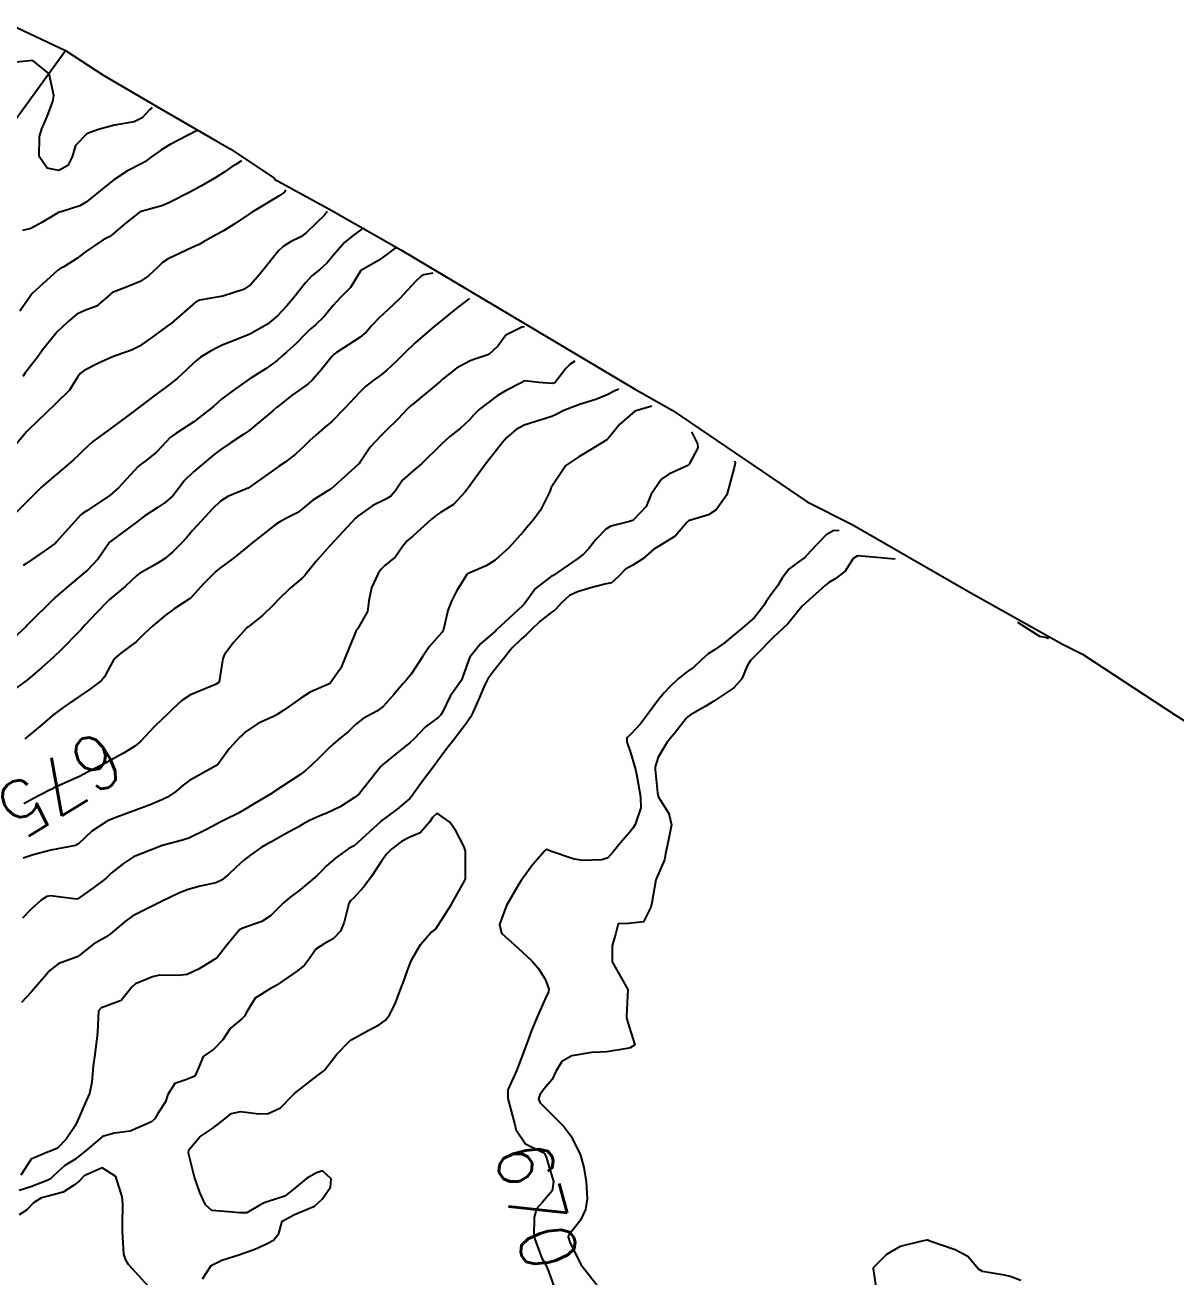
# Model space of a CAD drawing. Header units: metres. Extents: x 292545 to 299085, y 7450245 to 7463078.
# Drawn here: x 295071.3 to 295154.9, y 7462807.5 to 7462898.4 of the extents above; entities that cross this region are included whole.
import ezdxf
from ezdxf.enums import TextEntityAlignment as Align

# ---------------------------------------------------------------- set-up
doc = ezdxf.new("R2010")
doc.units = ezdxf.units.M
for name, color, linetype in [('Area', 45, 'Continuous'), ('Cotas', 45, 'Continuous'), ('Curvas de Nivel 1m', 11, 'Continuous'), ('Curvas de Nivel 5m', 15, 'Continuous'), ('Hidrografia', 140, 'Continuous')]:
    doc.layers.add(name, color=color, linetype=linetype)
doc.styles.add('Style-STANDARD', font='STANDARD.shx')

msp = doc.modelspace()

# ---------------------------------------------------------------- linework, layer by layer
at = {"layer": 'Area'}
msp.add_polyline3d([(295070.343, 7462898.422, 688.402), (295074.256, 7462896.561, 689.302), (295077.032, 7462894.754, 685.613), (295081.167, 7462892.341, 695.473), (295085.179, 7462890.003, 683.293), (295086.192, 7462889.427, 682.993), (295089.364, 7462887.333, 682.239), (295089.42, 7462887.225, 682.279), (295093.544, 7462884.982, 680.772), (295098.603, 7462882.103, 680.183), (295115.5, 7462872.024, 673.823), (295118.3, 7462870.448, 672.273), (295128.104, 7462863.789, 671.023), (295131.359, 7462862.148, 669.202), (295139.978, 7462857.188, 669.012), (295146.626, 7462853.461, 669.382), (295148.093, 7462852.738, 669.332), (295154.847, 7462848.304, 668.883), (295162.902, 7462843.235, 668.934)], dxfattribs=at)
at = {"layer": 'Curvas de Nivel 1m', "flags": 128}
for points, elevation in [([(295083.783, 7462890.77), (295083.75, 7462890.751), (295082.495, 7462890.077), (295081.797, 7462889.735), (295081.21, 7462889.367), (295080.409, 7462888.794), (295080.053, 7462888.525), (295079.778, 7462888.358), (295078.752, 7462887.832), (295077.767, 7462887.191), (295077.304, 7462886.827), (295075.75, 7462885.561), (295075.299, 7462885.303), (295073.93, 7462884.868), (295073.787, 7462884.825), (295073.742, 7462884.809), (295072.539, 7462884.08), (295071.724, 7462883.66), (295071.123, 7462883.505)], 684), ([(295087.033, 7462888.55), (295086.612, 7462888.303), (295086.354, 7462888.147), (295085.773, 7462887.747), (295085.157, 7462887.348), (295084.123, 7462886.746), (295083.889, 7462886.621), (295083.761, 7462886.554), (295083.324, 7462886.322), (295081.75, 7462885.52), (295081.232, 7462885.301), (295079.744, 7462884.894), (295079.681, 7462884.863), (295079.592, 7462884.802), (295078.565, 7462883.977), (295077.719, 7462883.249), (295077.462, 7462883.079), (295076.973, 7462882.831), (295075.704, 7462881.953), (295075.079, 7462881.476), (295074.131, 7462880.866), (295073.836, 7462880.723), (295073.69, 7462880.624), (295071.814, 7462878.898), (295071.75, 7462878.821), (295071.67, 7462878.691), (295070.927, 7462877.634)], 683), ([(295090.243, 7462886.43), (295090.143, 7462886.29), (295089.756, 7462886.011), (295087.987, 7462884.948), (295087.744, 7462884.8), (295087.69, 7462884.764), (295087.616, 7462884.711), (295086.499, 7462883.955), (295085.724, 7462883.47), (295085.246, 7462883.209), (295084.386, 7462882.743), (295083.962, 7462882.496), (295083.709, 7462882.378), (295083.022, 7462882.077), (295081.7, 7462881.443), (295081.293, 7462881.188), (295080.9, 7462880.788), (295080.279, 7462880.199), (295079.678, 7462879.809), (295078.963, 7462879.518), (295077.665, 7462878.992), (295077.568, 7462878.927), (295077.472, 7462878.832), (295076.495, 7462878.001), (295075.651, 7462877.684), (295075.079, 7462877.429), (295074.407, 7462876.862), (295074.011, 7462876.495), (295073.636, 7462876.135), (295072.619, 7462874.885), (295072.209, 7462874.296), (295071.602, 7462873.526), (295071.328, 7462873.172), (295071.144, 7462872.904)], 682), ([(295093.253, 7462884.89), (295093.081, 7462884.647), (295092.403, 7462883.976), (295091.72, 7462883.322), (295091.339, 7462883.044), (295090.594, 7462882.671), (295090.042, 7462882.344), (295089.706, 7462882.027), (295088.647, 7462880.696), (295088.223, 7462880.163), (295087.676, 7462879.557), (295087.162, 7462879.223), (295085.663, 7462878.73), (295083.973, 7462878.434), (295083.658, 7462878.278), (295081.932, 7462876.776), (295081.641, 7462876.555), (295080.619, 7462875.804), (295079.626, 7462875.104), (295079.034, 7462874.809), (295077.989, 7462874.452), (295077.615, 7462874.309), (295076.6, 7462873.849), (295075.6, 7462873.336), (295075.323, 7462873.127), (295075.131, 7462872.855), (295074.528, 7462871.916), (295073.574, 7462870.957), (295073.475, 7462870.871), (295071.554, 7462869.028), (295071.494, 7462868.96), (295071.443, 7462868.901), (295070.575, 7462867.872)], 681), ([(295098.243, 7462882.22), (295098.116, 7462882.177), (295097.706, 7462881.856), (295096.977, 7462881.321), (295095.693, 7462880.61), (295094.93, 7462879.365), (295094.22, 7462878.632), (295093.657, 7462878.041), (295093.036, 7462877.259), (295092.403, 7462876.652), (295091.988, 7462876.308), (295091.636, 7462875.961), (295090.995, 7462875.301), (295090.294, 7462874.673), (295089.938, 7462874.356), (295089.614, 7462874.068), (295088.823, 7462873.473), (295087.593, 7462872.71), (295086.421, 7462871.885), (295085.578, 7462871.247), (295085.305, 7462871.003), (295085.012, 7462870.736), (295083.561, 7462869.601), (295082.258, 7462868.773), (295081.85, 7462868.475), (295081.543, 7462868.143), (295080.886, 7462867.433), (295080.1, 7462866.794), (295079.755, 7462866.564), (295079.519, 7462866.363), (295078.091, 7462864.821), (295077.497, 7462864.287), (295075.797, 7462863.158), (295075.484, 7462862.957), (295075.356, 7462862.851), (295074.455, 7462861.874), (295073.579, 7462860.869), (295073.518, 7462860.803), (295073.452, 7462860.744), (295073.015, 7462860.443), (295071.437, 7462859.348), (295071.172, 7462859.166)], 679), ([(295100.913, 7462880.4), (295100.253, 7462880.272), (295100.061, 7462880.183), (295099.682, 7462879.825), (295099.073, 7462879.168), (295098.519, 7462878.577), (295097.655, 7462877.751), (295097.055, 7462877.189), (295096.499, 7462876.601), (295096.09, 7462876.154), (295095.634, 7462875.761), (295093.933, 7462874.635), (295093.746, 7462874.513), (295093.619, 7462874.382), (295092.846, 7462873.406), (295092.169, 7462872.654), (295091.87, 7462872.378), (295091.588, 7462872.171), (295090.716, 7462871.535), (295089.616, 7462870.68), (295089.594, 7462870.658), (295089.573, 7462870.641), (295089.297, 7462870.411), (295087.555, 7462868.964), (295087.411, 7462868.855), (295087.195, 7462868.714), (295086.213, 7462868.054), (295085.536, 7462867.61), (295085.031, 7462867.237), (295084.45, 7462866.746), (295083.515, 7462865.959), (295082.906, 7462865.369), (295082.442, 7462864.771), (295082.033, 7462864.237), (295081.487, 7462863.75), (295080.892, 7462863.375), (295080.003, 7462862.795), (295079.706, 7462862.562), (295079.469, 7462862.368), (295077.617, 7462860.99), (295077.453, 7462860.864), (295077.435, 7462860.848), (295077.42, 7462860.83), (295076.608, 7462859.672), (295075.841, 7462858.846), (295075.618, 7462858.66), (295075.428, 7462858.502), (295074.53, 7462857.745), (295073.525, 7462856.869), (295073.465, 7462856.807), (295073.402, 7462856.746), (295071.517, 7462854.898), (295071.381, 7462854.757), (295070.433, 7462853.849)], 678), ([(295103.583, 7462878.57), (295103.501, 7462878.522), (295102.464, 7462877.723), (295101.648, 7462877.032), (295101.378, 7462876.811), (295101.046, 7462876.546), (295099.631, 7462875.335), (295098.837, 7462874.578), (295098.221, 7462873.976), (295097.605, 7462873.388), (295097.175, 7462873.018), (295096.591, 7462872.6), (295096.025, 7462872.169), (295095.584, 7462871.736), (295094.559, 7462870.625), (295093.563, 7462869.62), (295093.034, 7462869.17), (295092.415, 7462868.651), (295091.967, 7462868.235), (295091.54, 7462867.826), (295090.939, 7462867.259), (295090.202, 7462866.673), (295089.795, 7462866.403), (295089.518, 7462866.219), (295087.839, 7462865.037), (295087.504, 7462864.801), (295087.443, 7462864.771), (295087.305, 7462864.712), (295086.022, 7462864.198), (295085.49, 7462863.847), (295084.926, 7462863.294), (295084.412, 7462862.746), (295083.462, 7462861.711), (295083.026, 7462861.195), (295082.657, 7462860.768), (295082.05, 7462860.171), (295081.442, 7462859.664), (295080.906, 7462859.317), (295079.952, 7462858.795), (295079.622, 7462858.606), (295079.428, 7462858.448), (295078.578, 7462857.65), (295077.596, 7462856.827), (295077.401, 7462856.663), (295076.489, 7462855.742), (295075.656, 7462854.847), (295075.527, 7462854.703), (295075.38, 7462854.542), (295073.758, 7462852.874), (295073.554, 7462852.683), (295073.357, 7462852.508), (295072.498, 7462851.737), (295071.516, 7462850.898), (295071.415, 7462850.816), (295071.331, 7462850.751), (295070.258, 7462849.976)], 677), ([(295107.563, 7462876.51), (295107.372, 7462876.473), (295106.224, 7462875.897), (295105.629, 7462875.109), (295104.986, 7462874.5), (295103.976, 7462874.157), (295103.616, 7462874.032), (295102.627, 7462873.51), (295101.595, 7462872.681), (295101.525, 7462872.61), (295101.45, 7462872.542), (295099.577, 7462870.993), (295099.345, 7462870.803), (295099.107, 7462870.575), (295098.353, 7462869.79), (295097.549, 7462868.999), (295097.342, 7462868.796), (295097.134, 7462868.594), (295096.375, 7462867.761), (295095.596, 7462866.609), (295095.564, 7462866.568), (295095.522, 7462866.528), (295094.513, 7462865.625), (295093.504, 7462864.723), (295093.456, 7462864.688), (295093.366, 7462864.641), (295092.212, 7462863.933), (295091.483, 7462863.32), (295091.111, 7462863.031), (295090.395, 7462862.671), (295089.798, 7462862.349), (295089.467, 7462862.12), (295087.66, 7462860.707), (295087.451, 7462860.538), (295086.455, 7462859.708), (295085.435, 7462858.958), (295085.153, 7462858.734), (295084.29, 7462857.877), (295083.405, 7462856.882), (295083.342, 7462856.822), (295083.26, 7462856.761), (295082.144, 7462856.024), (295081.39, 7462855.471), (295081.013, 7462855.157), (295080.58, 7462854.788), (295079.964, 7462854.207), (295079.371, 7462853.641), (295078.277, 7462852.816), (295077.791, 7462852.389), (295077.345, 7462851.61), (295077.081, 7462851.089), (295076.859, 7462850.835), (295075.989, 7462850.181), (295075.322, 7462849.716), (295074.087, 7462848.868), (295073.307, 7462848.281), (295072.546, 7462847.642), (295071.673, 7462846.896), (295071.457, 7462846.732), (295071.288, 7462846.6)], 676), ([(295114.423, 7462871.97), (295114.13, 7462871.852), (295113.585, 7462871.569), (295112.755, 7462871.235), (295111.577, 7462870.871), (295110.421, 7462870.437), (295109.866, 7462870.148), (295109.566, 7462870.009), (295108.384, 7462869.639), (295107.556, 7462869.358), (295106.977, 7462869.05), (295106.302, 7462868.482), (295105.942, 7462868.083), (295105.534, 7462867.561), (295104.729, 7462866.502), (295103.506, 7462864.844), (295103.366, 7462864.659), (295103.265, 7462864.522), (295102.407, 7462863.613), (295101.48, 7462863.03), (295101.179, 7462862.843), (295100.826, 7462862.55), (295099.46, 7462861.315), (295099.062, 7462860.968), (295098.733, 7462860.577), (295098.213, 7462859.815), (295097.439, 7462859.171), (295097.142, 7462858.887), (295096.951, 7462858.595), (295096.471, 7462857.546), (295096.27, 7462856.601), (295096.171, 7462855.827), (295095.484, 7462854.609), (295095.429, 7462854.563), (295095.382, 7462854.498), (295094.601, 7462852.621), (295094.248, 7462851.732), (295093.47, 7462850.639), (295093.383, 7462850.589), (295093.332, 7462850.567), (295092.008, 7462849.971), (295091.322, 7462849.539), (295090.102, 7462848.678), (295089.626, 7462848.367), (295089.306, 7462848.201), (295088.259, 7462847.74), (295087.288, 7462847.064), (295087.105, 7462846.892), (295086.907, 7462846.714), (295086.119, 7462845.877), (295085.316, 7462844.729), (295085.289, 7462844.703), (295085.262, 7462844.684), (295085.158, 7462844.628), (295083.251, 7462843.558), (295082.791, 7462843.221), (295082.269, 7462842.77), (295081.66, 7462842.352), (295081.233, 7462842.151), (295080.272, 7462841.75), (295079.221, 7462841.361), (295078.814, 7462841.219), (295077.774, 7462840.824), (295077.381, 7462840.659), (295077.21, 7462840.576), (295076.155, 7462839.889), (295075.194, 7462838.966), (295074.97, 7462838.853), (295073.189, 7462838.497), (295071.899, 7462838.18), (295071.183, 7462837.937)], 674), ([(295116.813, 7462870.74), (295115.573, 7462870.38), (295114.502, 7462869.447), (295113.641, 7462868.399), (295113.601, 7462868.341), (295113.542, 7462868.294), (295112.369, 7462867.577), (295111.529, 7462867.077), (295110.574, 7462866.434), (295109.507, 7462864.851), (295109.408, 7462864.547), (295109.371, 7462864.451), (295108.739, 7462863.203), (295108.2, 7462862.463), (295107.852, 7462862.083), (295107.465, 7462861.631), (295106.458, 7462860.485), (295105.444, 7462859.563), (295104.787, 7462859.159), (295103.433, 7462858.564), (295103.407, 7462858.546), (295103.383, 7462858.52), (295102.635, 7462857.308), (295102.237, 7462856.532), (295102.018, 7462855.912), (295101.69, 7462854.537), (295101.588, 7462854.329), (295101.376, 7462854.085), (295100.651, 7462853.263), (295100.169, 7462852.558), (295099.34, 7462851.281), (295099.021, 7462850.889), (295098.747, 7462850.576), (295098.097, 7462849.81), (295097.316, 7462848.936), (295096.847, 7462848.597), (295095.848, 7462848.069), (295095.298, 7462847.628), (295094.787, 7462847.129), (295094.18, 7462846.631), (295093.697, 7462846.218), (295093.275, 7462845.808), (295092.683, 7462845.231), (295092.088, 7462844.652), (295091.654, 7462844.261), (295091.256, 7462843.97), (295089.309, 7462842.689), (295089.267, 7462842.665), (295089.242, 7462842.655), (295088.017, 7462841.916), (295087.224, 7462841.438), (295086.758, 7462841.176), (295085.855, 7462840.724), (295085.433, 7462840.505), (295085.21, 7462840.389), (295084.477, 7462840.012), (295083.199, 7462839.389), (295082.74, 7462839.222), (295081.193, 7462838.813), (295081.091, 7462838.782), (295079.185, 7462838.02), (295078.448, 7462837.549), (295077.574, 7462836.826), (295077.364, 7462836.634), (295077.167, 7462836.452), (295076.239, 7462835.757), (295075.145, 7462834.981), (295075.037, 7462834.96), (295073.148, 7462835.19), (295072.886, 7462835.143), (295072.481, 7462834.887), (295071.778, 7462834.252), (295071.13, 7462833.581)], 673), ([(295119.703, 7462868.89), (295120.144, 7462868.02), (295120.148, 7462867.713), (295119.525, 7462866.539), (295119.427, 7462866.428), (295119.21, 7462866.333), (295118.049, 7462865.813), (295117.514, 7462865.447), (295116.78, 7462864.361), (295116.401, 7462863.455), (295115.475, 7462862.492), (295115.406, 7462862.449), (295115.197, 7462862.383), (295113.832, 7462862.033), (295113.467, 7462861.828), (295112.782, 7462861.085), (295112.253, 7462860.412), (295111.855, 7462860.008), (295111.446, 7462859.684), (295109.646, 7462858.447), (295109.508, 7462858.373), (295109.431, 7462858.334), (295108.365, 7462857.515), (295107.632, 7462856.468), (295107.53, 7462856.34), (295107.4, 7462856.223), (295105.545, 7462854.498), (295105.469, 7462854.412), (295105.38, 7462854.328), (295104.38, 7462853.498), (295103.605, 7462852.517), (295103.528, 7462852.342), (295103.346, 7462851.8), (295103.002, 7462850.858), (295102.781, 7462850.526), (295102.166, 7462849.69), (295101.618, 7462848.537), (295101.506, 7462848.342), (295101.307, 7462848.149), (295100.392, 7462847.458), (295099.531, 7462846.566), (295099.28, 7462846.317), (295098.302, 7462845.551), (295097.264, 7462844.701), (295097.154, 7462844.592), (295096.781, 7462844.12), (295095.587, 7462842.615), (295095.408, 7462842.45), (295095.239, 7462842.332), (295094.2, 7462841.658), (295093.221, 7462841.2), (295092.825, 7462841.038), (295091.969, 7462840.652), (295091.477, 7462840.39), (295091.209, 7462840.236), (295090.211, 7462839.683), (295089.197, 7462839.113), (295088.922, 7462838.966), (295088.46, 7462838.697), (295087.713, 7462838.179), (295087.183, 7462837.754), (295086.628, 7462837.266), (295086.047, 7462836.721), (295085.575, 7462836.318), (295085.164, 7462836.126), (295084.028, 7462835.884), (295083.156, 7462835.659), (295082.517, 7462835.402), (295081.229, 7462834.779), (295081.17, 7462834.752), (295081.143, 7462834.741), (295081.074, 7462834.713), (295079.132, 7462833.737), (295078.598, 7462833.346), (295077.978, 7462832.821), (295077.517, 7462832.428), (295077.116, 7462832.155), (295076.274, 7462831.676), (295075.234, 7462830.849), (295075.161, 7462830.79), (295075.102, 7462830.76), (295073.72, 7462830.244), (295073.086, 7462829.75), (295072.689, 7462829.274), (295072.354, 7462828.887), (295071.753, 7462828.206), (295071.058, 7462827.444)], 672), ([(295122.833, 7462866.75), (295122.877, 7462866.613), (295122.789, 7462866.291), (295122.521, 7462865.303), (295122.251, 7462864.299), (295121.487, 7462863.229), (295120.941, 7462862.855), (295119.474, 7462862.413), (295119.42, 7462862.384), (295119.384, 7462862.331), (295118.502, 7462861.3), (295117.456, 7462860.655), (295116.969, 7462860.357), (295116.152, 7462859.66), (295115.435, 7462859.202), (295114.914, 7462858.902), (295114.401, 7462858.39), (295113.887, 7462857.926), (295113.417, 7462857.818), (295112.288, 7462857.543), (295111.415, 7462857.256), (295110.846, 7462857.001), (295110.233, 7462856.442), (295109.848, 7462855.996), (295109.395, 7462855.672), (295108.703, 7462855.144), (295108.017, 7462854.464), (295107.704, 7462854.141), (295107.374, 7462853.872), (295106.664, 7462853.18), (295106.123, 7462852.488), (295105.343, 7462851.524), (295104.901, 7462850.941), (295104.694, 7462850.506), (295104.289, 7462849.545), (295103.816, 7462848.515), (295103.652, 7462848.173), (295103.3, 7462847.635), (295102.814, 7462847.001), (295102.435, 7462846.528), (295101.926, 7462845.884), (295101.267, 7462844.971), (295100.953, 7462844.545), (295100.104, 7462843.41), (295099.482, 7462842.566), (295099.383, 7462842.427), (295099.238, 7462842.257), (295098.321, 7462841.485), (295097.214, 7462840.655), (295097.178, 7462840.626), (295097.132, 7462840.591), (295095.195, 7462838.829), (295095.07, 7462838.746), (295094.826, 7462838.624), (295093.873, 7462837.946), (295093.18, 7462837.339), (295092.836, 7462836.984), (295092.487, 7462836.647), (295091.781, 7462836.037), (295091.156, 7462835.53), (295090.658, 7462835.16), (295090.067, 7462834.676), (295089.134, 7462833.751), (295088.502, 7462833.323), (295087.124, 7462832.841), (295086.889, 7462832.714), (295085.859, 7462831.477), (295085.278, 7462830.737), (295085.101, 7462830.592), (295083.951, 7462829.89), (295083.084, 7462829.479), (295082.439, 7462829.41), (295081.083, 7462829.434), (295080.57, 7462829.299), (295079.333, 7462828.806), (295079.07, 7462828.548), (295078.278, 7462827.601), (295077.056, 7462827.131), (295076.833, 7462827.054), (295076.652, 7462826.834), (295076.562, 7462825.303), (295076.532, 7462824.835), (295076.352, 7462823.494), (295076.266, 7462822.837), (295076.161, 7462821.668), (295075.987, 7462820.84), (295075.671, 7462820.145), (295075.128, 7462818.857), (295074.949, 7462818.486), (295074.294, 7462817.512), (295073.66, 7462816.873), (295073.161, 7462816.647), (295072.93, 7462816.577), (295071.752, 7462816.064), (295071.003, 7462814.899)], 671), ([(295134.473, 7462859.63), (295133.917, 7462859.684), (295133.447, 7462859.737), (295131.745, 7462859.889), (295131.445, 7462859.678), (295130.853, 7462858.774), (295130.125, 7462858.203), (295129.676, 7462857.952), (295129.418, 7462857.751), (295127.735, 7462856.235), (295127.399, 7462855.823), (295126.693, 7462854.944), (295125.977, 7462854.254), (295125.651, 7462853.985), (295125.374, 7462853.698), (295124.67, 7462852.96), (295123.989, 7462852.274), (295123.729, 7462851.897), (295123.34, 7462850.951), (295122.765, 7462850.289), (295121.323, 7462849.318), (295120.692, 7462848.944), (295119.634, 7462848.327), (295119.442, 7462848.198), (295119.309, 7462848.058), (295118.544, 7462847.087), (295117.929, 7462846.35), (295117.272, 7462845.262), (295117.071, 7462844.556), (295117.07, 7462844.362), (295117.237, 7462842.664), (295117.306, 7462842.359), (295118.05, 7462841.176), (295118.255, 7462840.344), (295117.998, 7462839.145), (295117.822, 7462838.351), (295117.74, 7462837.797), (295117.165, 7462836.485), (295117.125, 7462836.398), (295117.119, 7462836.36), (295116.829, 7462834.681), (295116.754, 7462834.364), (295116.209, 7462833.293), (295115.131, 7462833.182), (295114.364, 7462833.155), (295114.168, 7462832.39), (295113.926, 7462831.576), (295113.939, 7462830.392), (295115.073, 7462828.38), (295114.979, 7462826.455), (295114.983, 7462826.381), (295115.048, 7462826.064), (295115.588, 7462824.374), (295115.251, 7462824.147), (295115.02, 7462824.117), (295113.542, 7462823.87), (295113.017, 7462823.837), (295112.431, 7462823.823), (295111.014, 7462823.579), (295110.275, 7462823.172), (295109.844, 7462822.442), (295109.589, 7462821.849), (295108.983, 7462821.148), (295108.68, 7462820.752), (295108.595, 7462820.456), (295108.694, 7462820.178), (295108.967, 7462819.893), (295110.435, 7462818.435), (295110.946, 7462817.771), (295111.618, 7462816.423), (295111.885, 7462815.454), (295112.054, 7462814.418), (295112.12, 7462813.188), (295111.991, 7462812.419), (295111.645, 7462811.652), (295110.865, 7462810.66), (295110.766, 7462810.529), (295110.747, 7462810.431), (295110.857, 7462810.042), (295111.652, 7462808.422), (295112.818, 7462806.951)], 669), ([(295145.623, 7462853.86), (295145.466, 7462853.935), (295145.382, 7462853.958), (295144.984, 7462854.026), (295143.393, 7462855.05)], 669), ([(295080.298, 7462806.795), (295078.829, 7462808.429), (295078.597, 7462808.812), (295078.488, 7462809.164), (295078.376, 7462810.815), (295078.383, 7462811.3), (295078.403, 7462812.815), (295078.374, 7462813.332), (295077.893, 7462814.82), (295076.919, 7462815.438), (295075.613, 7462814.85), (295075.26, 7462814.502), (295074.903, 7462814.202), (295074.084, 7462813.679), (295072.89, 7462813.365), (295072.509, 7462813.263), (295071.914, 7462812.89), (295071.416, 7462812.356), (295070.874, 7462812.017)], 669), ([(295143.618, 7462807.249), (295142.828, 7462807.548), (295142.426, 7462807.653), (295140.831, 7462807.903), (295140.526, 7462808.083), (295139.761, 7462809.005), (295138.847, 7462809.487), (295136.992, 7462810.119), (295136.854, 7462810.177), (295136.788, 7462810.187), (295136.426, 7462810.126), (295134.849, 7462809.734), (295133.853, 7462809.15), (295132.898, 7462808.169), (295132.892, 7462808.11), (295133.167, 7462806.166)], 668)]:
    msp.add_lwpolyline(points, dxfattribs=dict(at, elevation=elevation))
at = {"layer": 'Curvas de Nivel 5m', "flags": 128}
for points, elevation in [([(295080.543, 7462892.43), (295080.349, 7462892.273), (295079.822, 7462891.681), (295079.233, 7462891.392), (295077.816, 7462891.152), (295076.639, 7462890.838), (295076.027, 7462890.63), (295075.808, 7462890.526), (295074.985, 7462889.668), (295074.731, 7462888.861), (295074.408, 7462888.232), (295073.773, 7462887.861), (295072.928, 7462888.036), (295072.346, 7462888.884), (295072.364, 7462890.325), (295072.525, 7462890.883), (295072.92, 7462891.781), (295073.322, 7462892.875), (295073.4, 7462893.314), (295073.053, 7462894.878), (295071.872, 7462895.837), (295070.682, 7462895.719)], 685), ([(295095.773, 7462883.59), (295095.164, 7462883.173), (295094.503, 7462882.628), (295093.704, 7462881.712), (295093.218, 7462881.124), (295092.678, 7462880.65), (295092.142, 7462880.199), (295091.679, 7462879.7), (295091.213, 7462879.121), (295090.848, 7462878.668), (295090.306, 7462878.024), (295089.649, 7462877.304), (295088.908, 7462876.691), (295087.636, 7462875.974), (295086.743, 7462875.608), (295085.627, 7462875.184), (295085.323, 7462875.036), (295084.768, 7462874.739), (295084.055, 7462874.307), (295083.611, 7462873.942), (295083.003, 7462873.358), (295082.367, 7462872.768), (295081.587, 7462872.153), (295080.789, 7462871.58), (295079.777, 7462870.798), (295079.657, 7462870.714), (295079.571, 7462870.649), (295078.88, 7462870.125), (295077.556, 7462869.155), (295077.376, 7462869.011), (295077.137, 7462868.834), (295076.22, 7462868.166), (295075.533, 7462867.517), (295075.196, 7462867.185), (295074.829, 7462866.857), (295074.124, 7462866.257), (295073.512, 7462865.744), (295072.533, 7462864.885), (295071.492, 7462863.842), (295070.548, 7462862.909)], 680), ([(295111.223, 7462874.02), (295110.887, 7462873.797), (295110.572, 7462873.472), (295109.774, 7462872.447), (295109.592, 7462872.396), (295108.614, 7462872.46), (295107.595, 7462872.58), (295107.51, 7462872.555), (295107.374, 7462872.472), (295106.204, 7462871.867), (295105.583, 7462871.508), (295104.274, 7462870.509), (295103.93, 7462870.152), (295103.561, 7462869.736), (295102.926, 7462869.152), (295102.158, 7462868.534), (295101.826, 7462868.251), (295101.537, 7462867.976), (295100.097, 7462866.561), (295099.518, 7462866.078), (295098.722, 7462865.366), (295098.184, 7462864.583), (295097.876, 7462864.208), (295097.494, 7462863.987), (295096.551, 7462863.535), (295095.475, 7462862.768), (295095.39, 7462862.695), (295095.303, 7462862.613), (295093.453, 7462860.64), (295092.525, 7462859.566), (295091.781, 7462858.657), (295091.626, 7462858.462), (295091.427, 7462858.257), (295090.556, 7462857.533), (295089.687, 7462856.686), (295089.4, 7462856.373), (295088.55, 7462855.539), (295087.475, 7462854.709), (295087.423, 7462854.67), (295087.382, 7462854.632), (295086.478, 7462853.613), (295085.79, 7462852.726), (295085.664, 7462852.422), (295085.402, 7462850.729), (295085.377, 7462850.685), (295085.332, 7462850.649), (295085.144, 7462850.545), (295083.323, 7462849.778), (295082.703, 7462849.382), (295082.048, 7462848.773), (295081.674, 7462848.41), (295081.306, 7462848.065), (295080.656, 7462847.429), (295080.062, 7462846.792), (295079.683, 7462846.4), (295079.282, 7462846.062), (295078.502, 7462845.584), (295077.264, 7462844.9), (295077.219, 7462844.875), (295077.148, 7462844.831), (295075.905, 7462844.195), (295075.253, 7462843.863), (295073.364, 7462842.998), (295073.244, 7462842.947), (295073.205, 7462842.919), (295073.134, 7462842.881), (295071.883, 7462842.243), (295071.228, 7462841.873)], 675), ([(295130.423, 7462861.72), (295129.984, 7462861.689), (295129.465, 7462861.414), (295128.335, 7462860.227), (295127.916, 7462859.762), (295127.44, 7462859.411), (295126.767, 7462858.912), (295126.277, 7462858.251), (295125.955, 7462857.717), (295125.41, 7462856.968), (295125.116, 7462856.553), (295124.94, 7462856.265), (295124.264, 7462855.402), (295123.386, 7462854.622), (295122.963, 7462854.286), (295122.101, 7462853.57), (295121.364, 7462853.045), (295120.912, 7462852.762), (295120.422, 7462852.319), (295119.871, 7462851.802), (295119.344, 7462851.434), (295118.719, 7462850.957), (295118.091, 7462850.342), (295117.727, 7462849.948), (295117.324, 7462849.462), (295116.509, 7462848.362), (295116.003, 7462847.673), (295115.291, 7462846.941), (295115.001, 7462846.669), (295114.991, 7462846.383), (295115.275, 7462845.61), (295115.639, 7462844.376), (295115.731, 7462843.9), (295115.996, 7462842.372), (295116.019, 7462841.585), (295115.612, 7462840.376), (295115.467, 7462840.121), (295115.207, 7462839.788), (295114.536, 7462839.05), (295114.015, 7462838.392), (295113.623, 7462837.959), (295113.184, 7462837.797), (295111.838, 7462837.766), (295111.184, 7462837.866), (295109.47, 7462838.447), (295109.194, 7462838.544), (295109.122, 7462838.522), (295109.052, 7462838.451), (295108.174, 7462837.464), (295107.44, 7462836.467), (295107.33, 7462836.299), (295107.159, 7462836.033), (295106.261, 7462834.483), (295105.752, 7462833.113), (295105.901, 7462832.488), (295107.106, 7462831.38), (295108.112, 7462830.465), (295108.576, 7462829.946), (295109.08, 7462829.141), (295109.335, 7462828.447), (295109.308, 7462828.211), (295109.066, 7462827.717), (295108.507, 7462826.458), (295108.091, 7462825.411), (295107.741, 7462824.469), (295107.003, 7462822.48), (295106.372, 7462821.097), (295106.353, 7462820.486), (295106.866, 7462818.568), (295106.89, 7462818.481), (295106.95, 7462818.236), (295107.654, 7462817.183), (295108.934, 7462816.562), (295109.053, 7462816.449), (295109.157, 7462816.22), (295109.68, 7462814.442), (295109.57, 7462813.77), (295108.888, 7462812.944), (295108.44, 7462812.457), (295108.275, 7462811.857), (295108.261, 7462810.459), (295108.84, 7462808.892), (295109.103, 7462808.447), (295109.325, 7462807.948), (295109.847, 7462806.44)], 670), ([(295084.194, 7462807.371), (295084.829, 7462808.338), (295085.587, 7462808.729), (295086.526, 7462809.026), (295086.839, 7462809.12), (295088.003, 7462809.541), (295088.851, 7462809.915), (295089.341, 7462810.2), (295089.737, 7462810.681), (295089.977, 7462811.573), (295090.877, 7462812.044), (295092.325, 7462812.648), (295092.888, 7462813.172), (295093.483, 7462814.048), (295093.545, 7462814.634), (295092.912, 7462815.225), (295092.47, 7462815.086), (295091.753, 7462814.657), (295090.896, 7462813.957), (295090.182, 7462813.385), (295088.886, 7462812.973), (295088.673, 7462812.906), (295088.309, 7462812.696), (295087.41, 7462812.172), (295086.878, 7462812.183), (295086.373, 7462812.213), (295084.879, 7462812.338), (295084.403, 7462812.745), (295084.005, 7462813.641), (295083.619, 7462814.753), (295083.17, 7462816.518), (295083.2, 7462816.757), (295084.01, 7462817.682), (295084.949, 7462818.325), (295085.474, 7462818.732), (295086.295, 7462819.388), (295086.965, 7462819.521), (295088.294, 7462819.365), (295088.963, 7462819.383), (295089.854, 7462819.797), (295090.711, 7462820.673), (295090.841, 7462820.814), (295090.986, 7462820.936), (295092.326, 7462821.98), (295093.001, 7462822.486), (295093.074, 7462822.568), (295093.122, 7462822.639), (295093.946, 7462823.698), (295094.854, 7462824.622), (295094.945, 7462824.7), (295095.025, 7462824.754), (295096.224, 7462825.413), (295097.042, 7462825.848), (295097.477, 7462826.155), (295097.805, 7462826.582), (295098.216, 7462827.423), (295098.653, 7462828.574), (295098.763, 7462828.886), (295099.085, 7462829.779), (295099.298, 7462830.361), (295099.388, 7462830.567), (295100.024, 7462831.646), (295100.802, 7462832.553), (295100.994, 7462832.682), (295101.125, 7462832.807), (295102.26, 7462834.533), (295103.16, 7462836.185), (295103.28, 7462836.4), (295103.293, 7462836.519), (295103.279, 7462838.431), (295103.267, 7462838.519), (295103.195, 7462838.745), (295102.599, 7462839.921), (295102.163, 7462840.536), (295101.223, 7462841.203), (295100.886, 7462840.885), (295100.697, 7462840.555), (295099.989, 7462839.778), (295099.201, 7462839.419), (295098.631, 7462839.144), (295097.925, 7462838.583), (295097.564, 7462838.211), (295097.184, 7462837.699), (295096.467, 7462836.601), (295095.915, 7462835.855), (295095.149, 7462835.012), (295094.943, 7462834.825), (295094.812, 7462834.623), (295094.477, 7462833.279), (295094.224, 7462832.629), (295093.685, 7462832.063), (295093.11, 7462831.762), (295092.431, 7462831.319), (295091.958, 7462830.651), (295091.592, 7462830.151), (295091.084, 7462829.754), (295089.555, 7462828.683), (295089.07, 7462828.415), (295088.01, 7462827.754), (295087.362, 7462826.707), (295087.27, 7462826.487), (295087.046, 7462826.269), (295086.208, 7462825.55), (295085.675, 7462824.73), (295085.016, 7462824.066), (295084.244, 7462823.514), (295083.917, 7462822.751), (295083.649, 7462822.1), (295082.994, 7462821.838), (295082.187, 7462821.572), (295081.666, 7462820.773), (295081.51, 7462820.24), (295080.962, 7462819.386), (295080.731, 7462819.008), (295080.494, 7462818.787), (295078.946, 7462818.092), (295077.812, 7462817.953), (295076.942, 7462817.705), (295075.92, 7462816.845), (295074.925, 7462816.048), (295074.188, 7462815.599), (295073.401, 7462814.875), (295073.147, 7462814.64), (295072.908, 7462814.528), (295071.729, 7462814.063), (295070.896, 7462813.785)], 670)]:
    msp.add_lwpolyline(points, dxfattribs=dict(at, elevation=elevation))
at = {"layer": 'Hidrografia'}
msp.add_lwpolyline([(295067.698, 7462887.543), (295074.256, 7462896.561)], dxfattribs=at)

# ---------------------------------------------------------------- texts
at = {"layer": 'Cotas', "style": 'Style-STANDARD'}
for s, rotation, p in [('675', 211.51349, (295073.873, 7462843.269, 675)), ('670', 285.16995, (295108.457, 7462812.716, 670))]:
    msp.add_text(s, height=4, rotation=rotation, dxfattribs=at).set_placement(p, align=Align.MIDDLE_CENTER)

doc.saveas('drawing.dxf')
